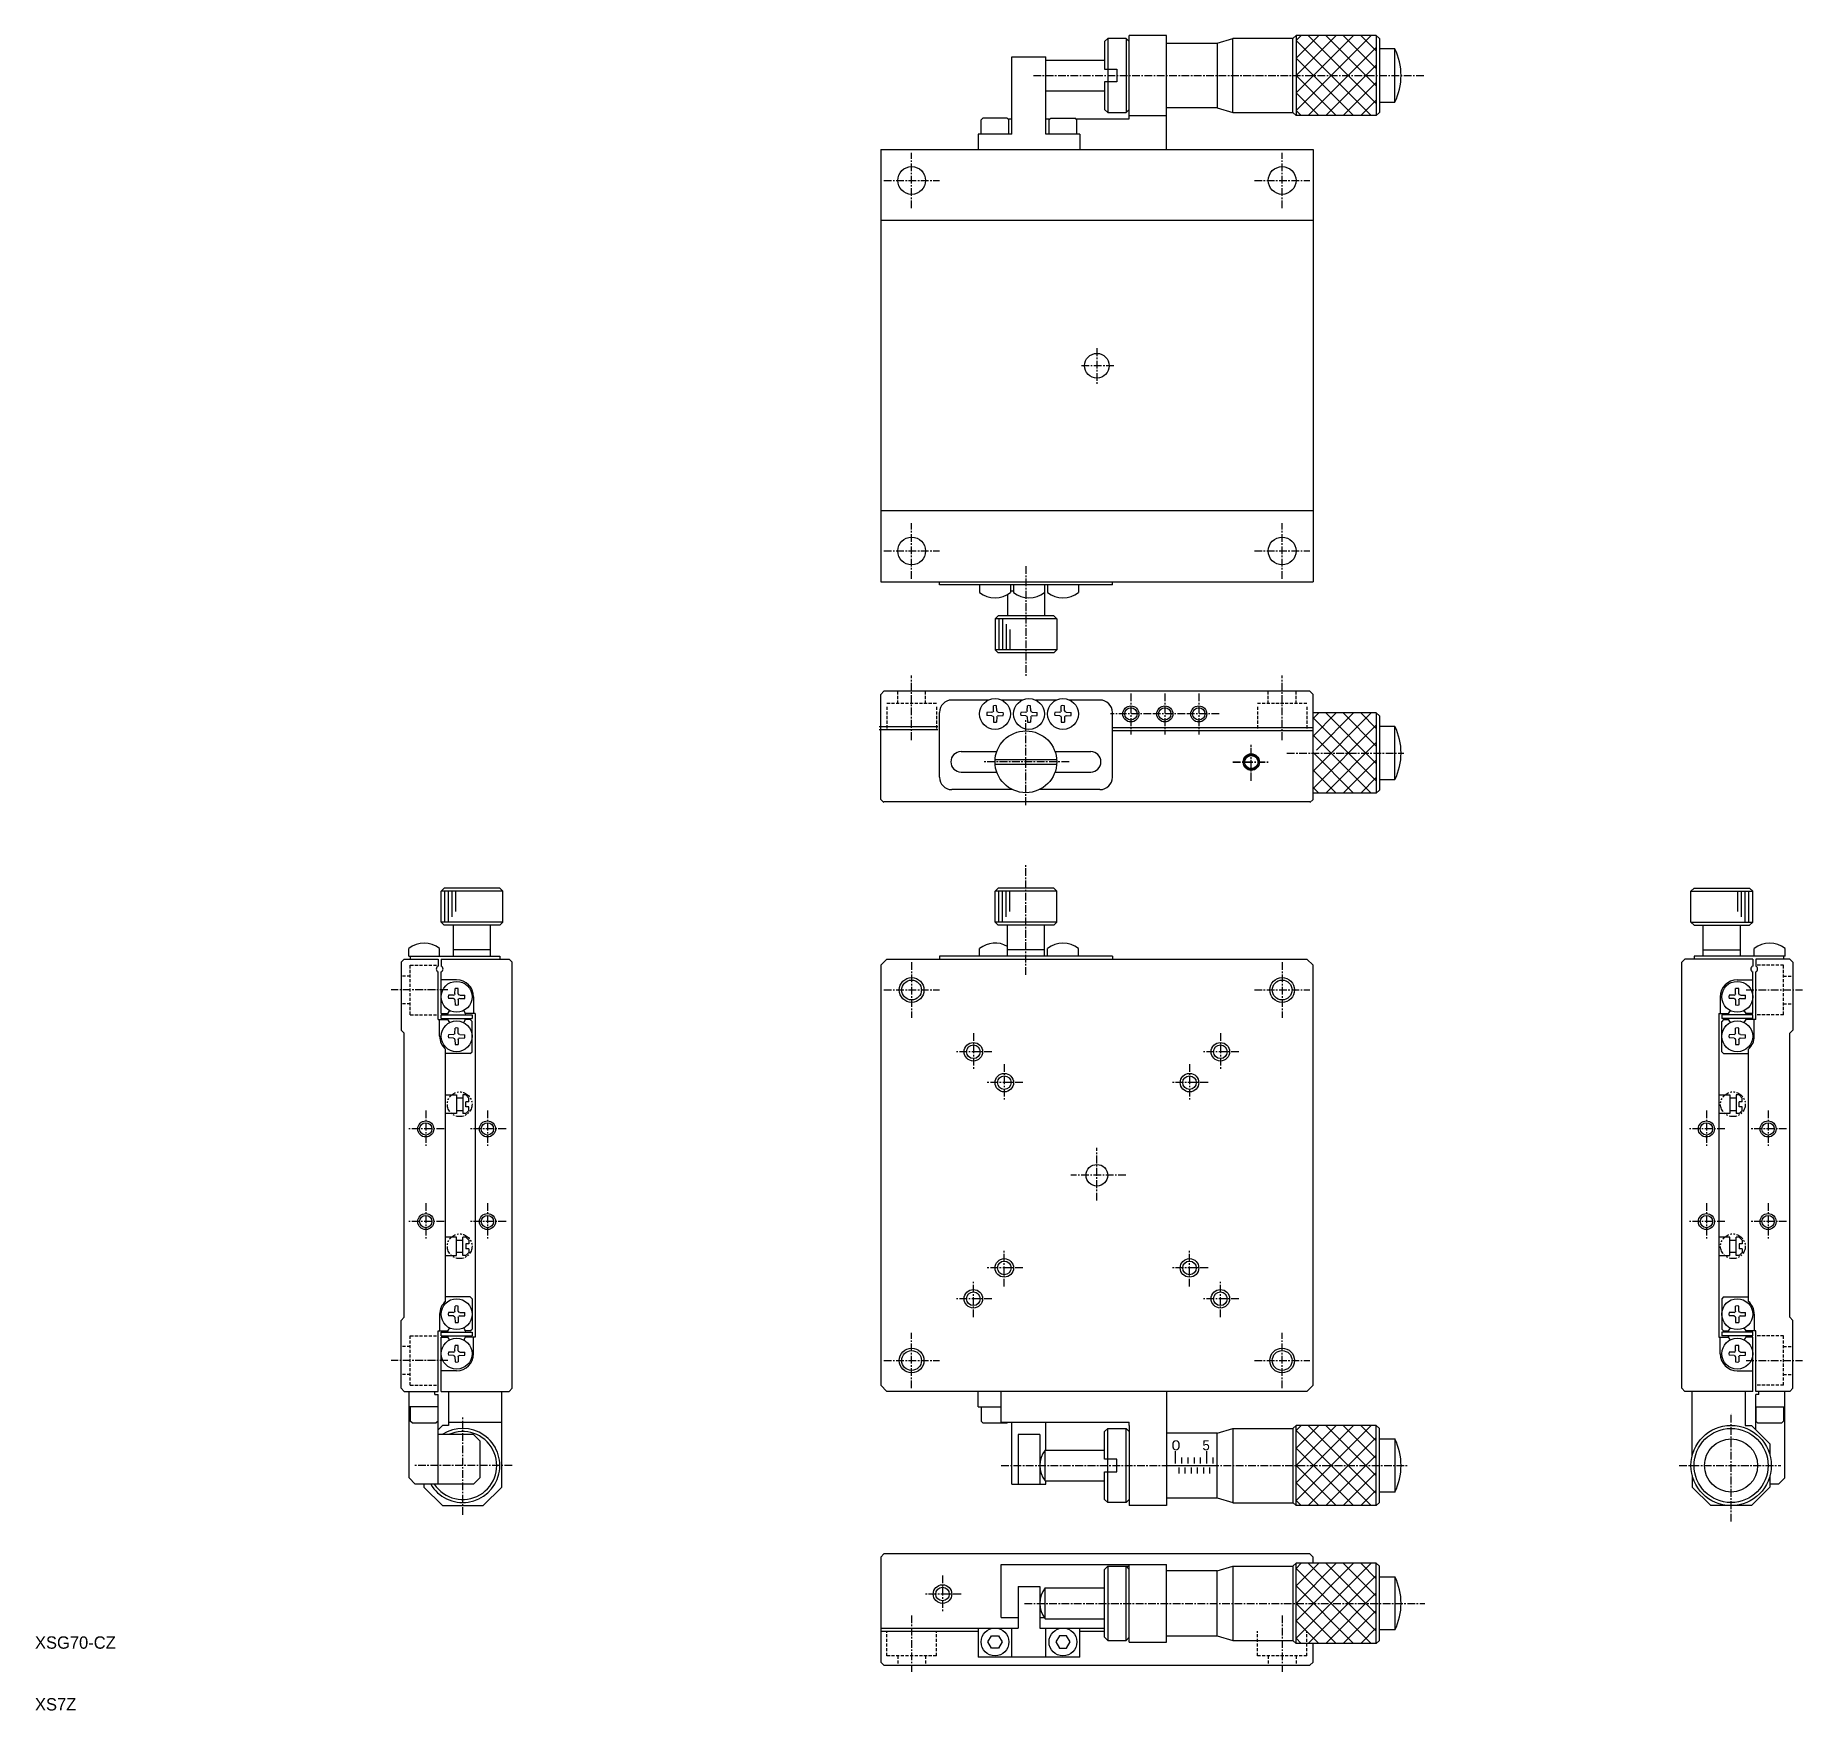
# Model space of a CAD drawing. Extents: x 5 to 291, y 5 to 276.
import ezdxf

# ---------------------------------------------------------------- set-up
doc = ezdxf.new("R2010")
doc.units = 0
for name, pattern in [('CENTER', [2, 1.25, -0.25, 0.25, -0.25]), ('DASHED', [0.75, 0.5, -0.25]), ('PHANTOM', [2.5, 1.25, -0.25, 0.25, -0.25, 0.25, -0.25])]:
    doc.linetypes.add(name, pattern=pattern)
doc.layers.get('0').update_dxf_attribs({"linetype": 'CONTINUOUS'})
doc.layers.add('CENTER', color=1, linetype='CENTER')

msp = doc.modelspace()

# ---------------------------------------------------------------- linework, layer by layer
at = {"color": 7, "linetype": 'CONTINUOUS'}
for p, q in [((178.22, 275.26), (178.72, 275.76)), ((178.22, 275.26), (178.22, 270.76)), ((181.72, 275.76), (178.72, 275.76)), ((178.72, 275.76), (178.72, 270.76)), ((181.72, 275.76), (182.22, 275.26)), ((181.72, 275.76), (181.72, 263.76)), ((188.22, 276.26), (182.22, 276.26)), ((182.22, 263.26), (182.22, 276.26)), ((188.22, 257.76), (188.22, 276.26)), ((188.22, 275.01), (196.47, 275.01)), ((196.47, 275.01), (198.97, 275.76)), ((196.47, 275.01), (196.47, 264.51)), ((198.97, 275.8), (208.72, 275.8)), ((198.97, 263.76), (198.97, 275.76)), ((208.72, 275.76), (209.22, 276.26)), ((208.72, 263.76), (208.72, 275.76)), ((222.22, 276.26), (209.22, 276.26)), ((209.22, 276.26), (209.22, 263.26)), ((222.22, 276.26), (222.72, 275.76)), ((222.22, 276.26), (222.22, 263.26)), ((222.72, 275.76), (222.72, 263.76)), ((163.22, 272.76), (168.72, 272.76)), ((163.22, 260.26), (163.22, 272.76)), ((168.72, 260.26), (168.72, 272.76)), ((168.72, 272.26), (178.22, 272.26)), ((225.22, 274.06), (222.72, 274.06)), ((225.22, 265.46), (225.22, 274.06)), ((178.22, 270.76), (180.22, 270.76)), ((178.72, 270.76), (178.72, 268.76)), ((180.22, 270.76), (180.22, 268.76)), ((168.72, 267.26), (178.22, 267.26)), ((180.22, 268.76), (178.22, 268.76)), ((178.22, 268.76), (178.22, 264.26)), ((178.72, 268.76), (178.72, 263.76)), ((178.22, 264.26), (178.72, 263.76)), ((178.72, 263.76), (181.72, 263.76)), ((182.22, 264.26), (181.72, 263.76)), ((196.47, 264.51), (188.22, 264.51)), ((196.47, 264.51), (198.97, 263.76)), ((198.97, 263.76), (208.72, 263.76)), ((209.22, 263.26), (208.72, 263.76)), ((222.72, 263.76), (222.22, 263.26)), ((222.72, 265.46), (225.22, 265.46)), ((158.22, 262.56), (158.52, 262.86)), ((158.22, 260.26), (158.22, 262.56)), ((162.42, 262.86), (158.52, 262.86)), ((162.42, 262.86), (162.72, 262.56)), ((162.52, 262.76), (163.22, 262.76)), ((162.72, 260.26), (162.72, 262.56)), ((168.72, 262.76), (169.42, 262.76)), ((169.52, 262.86), (169.22, 262.56)), ((169.22, 260.26), (169.22, 262.56)), ((169.52, 262.86), (173.42, 262.86)), ((173.72, 262.56), (173.42, 262.86)), ((173.52, 262.76), (182.18, 262.76)), ((173.72, 260.26), (173.72, 262.56)), ((182.22, 263.26), (188.22, 263.26)), ((222.22, 263.26), (209.22, 263.26)), ((141.97, 257.76), (141.97, 187.76)), ((141.97, 257.76), (211.97, 257.76)), ((157.72, 260.26), (157.72, 257.76)), ((163.22, 260.26), (157.72, 260.26)), ((174.22, 260.26), (168.72, 260.26)), ((174.22, 260.26), (174.22, 257.76)), ((211.97, 257.76), (211.97, 187.76)), ((211.97, 246.26), (141.97, 246.26)), ((211.97, 199.26), (141.97, 199.26)), ((141.97, 187.76), (211.97, 187.76)), ((151.47, 187.26), (151.47, 187.76)), ((179.47, 187.26), (151.47, 187.26)), ((157.97, 187.26), (157.97, 186.04)), ((162.97, 187.26), (162.97, 186.04)), ((163.47, 186.26), (162.97, 186.26)), ((163.47, 187.26), (163.47, 186.04)), ((168.47, 187.26), (168.47, 186.04)), ((168.47, 186.04), (168.47, 182.26)), ((168.97, 187.26), (168.97, 186.04)), ((173.97, 187.26), (173.97, 186.04)), ((179.47, 187.26), (179.47, 187.76)), ((162.47, 185.7), (162.47, 182.26)), ((160.97, 182.26), (160.47, 181.76)), ((160.47, 181.76), (160.47, 176.76)), ((170.47, 181.76), (160.47, 181.76)), ((169.97, 182.26), (160.97, 182.26)), ((170.47, 181.76), (169.97, 182.26)), ((170.47, 181.76), (170.47, 176.76)), ((160.47, 176.76), (160.97, 176.26)), ((170.47, 176.76), (160.47, 176.76)), ((169.97, 176.26), (160.97, 176.26)), ((169.97, 176.26), (170.47, 176.76)), ((142.47, 170.04), (141.97, 169.54)), ((141.97, 152.54), (141.97, 169.54)), ((142.47, 170.12), (211.47, 170.12)), ((211.47, 170.04), (211.97, 169.54)), ((211.97, 152.54), (211.97, 169.54)), ((151.47, 156.12), (151.47, 166.62)), ((159.38, 168.62), (153.47, 168.62)), ((159.97, 166.64), (159.15, 166.63)), ((159.97, 166.09), (159.15, 166.11)), ((159.97, 166.64), (160.14, 166.72)), ((159.97, 166.09), (160.14, 166.02)), ((160.2, 166.85), (160.14, 166.72)), ((160.2, 165.89), (160.14, 166.02)), ((160.2, 166.85), (160.21, 167.69)), ((160.75, 166.85), (160.73, 167.69)), ((160.75, 166.85), (160.81, 166.72)), ((160.75, 165.89), (160.81, 166.02)), ((160.97, 166.64), (160.81, 166.72)), ((160.97, 166.09), (160.81, 166.02)), ((160.97, 166.64), (161.8, 166.63)), ((160.97, 166.09), (161.8, 166.11)), ((164.88, 168.62), (161.56, 168.62)), ((165.47, 166.64), (164.65, 166.63)), ((165.47, 166.09), (164.65, 166.11)), ((165.47, 166.64), (165.64, 166.72)), ((165.47, 166.09), (165.64, 166.02)), ((165.7, 166.85), (165.64, 166.72)), ((165.7, 165.89), (165.64, 166.02)), ((165.7, 166.85), (165.71, 167.69)), ((166.25, 166.85), (166.23, 167.69)), ((166.25, 166.85), (166.31, 166.72)), ((166.25, 165.89), (166.31, 166.02)), ((166.47, 166.64), (166.31, 166.72)), ((166.47, 166.09), (166.31, 166.02)), ((166.47, 166.64), (167.3, 166.63)), ((166.47, 166.09), (167.3, 166.11)), ((170.38, 168.62), (167.06, 168.62)), ((170.97, 166.64), (170.15, 166.63)), ((170.97, 166.09), (170.15, 166.11)), ((170.97, 166.64), (171.14, 166.72)), ((170.97, 166.09), (171.14, 166.02)), ((171.2, 166.85), (171.14, 166.72)), ((171.2, 165.89), (171.14, 166.02)), ((171.2, 166.85), (171.21, 167.69)), ((171.75, 166.85), (171.73, 167.69)), ((171.75, 166.85), (171.81, 166.72)), ((171.75, 165.89), (171.81, 166.02)), ((171.97, 166.64), (171.81, 166.72)), ((171.97, 166.09), (171.81, 166.02)), ((171.97, 166.64), (172.8, 166.63)), ((171.97, 166.09), (172.8, 166.11)), ((177.47, 168.62), (172.56, 168.62)), ((179.47, 156.12), (179.47, 166.62)), ((222.22, 166.54), (211.97, 166.54)), ((222.22, 166.54), (222.72, 166.04)), ((222.22, 166.54), (222.22, 153.54)), ((222.72, 166.04), (222.72, 154.04)), ((151.22, 164.29), (141.72, 164.29)), ((151.22, 163.79), (141.72, 163.79)), ((160.2, 165.89), (160.21, 165.04)), ((160.75, 165.89), (160.73, 165.04)), ((165.7, 165.89), (165.71, 165.04)), ((166.25, 165.89), (166.23, 165.04)), ((171.2, 165.89), (171.21, 165.04)), ((171.75, 165.89), (171.73, 165.04)), ((211.97, 164.12), (179.47, 164.12)), ((211.97, 163.62), (179.47, 163.62)), ((225.22, 164.34), (222.72, 164.34)), ((225.22, 155.74), (225.22, 164.34)), ((154.97, 160.27), (160.83, 160.27)), ((160.49, 159.02), (170.46, 159.02)), ((160.49, 158.22), (170.46, 158.22)), ((170.12, 160.27), (175.97, 160.27)), ((154.97, 156.97), (160.69, 156.97)), ((170.26, 156.97), (175.97, 156.97)), ((222.72, 155.74), (225.22, 155.74)), ((142.47, 152.04), (141.97, 152.54)), ((211.47, 152.12), (142.47, 152.12)), ((163.29, 154.12), (153.47, 154.12)), ((177.47, 154.12), (167.65, 154.12)), ((211.97, 152.54), (211.47, 152.04)), ((222.22, 153.54), (211.97, 153.54)), ((222.72, 154.04), (222.22, 153.54)), ((70.78, 137.67), (71.28, 138.17)), ((70.78, 132.67), (70.78, 137.67)), ((80.78, 137.67), (70.78, 137.67)), ((80.28, 138.17), (71.28, 138.17)), ((80.28, 138.17), (80.78, 137.67)), ((80.78, 132.67), (80.78, 137.67)), ((160.47, 137.67), (160.97, 138.17)), ((160.47, 132.67), (160.47, 137.67)), ((170.47, 137.67), (160.47, 137.67)), ((169.97, 138.17), (160.97, 138.17)), ((169.97, 138.17), (170.47, 137.67)), ((170.47, 132.67), (170.47, 137.67)), ((273.67, 138.17), (273.17, 137.67)), ((273.17, 132.67), (273.17, 137.67)), ((273.17, 137.67), (283.17, 137.67)), ((273.67, 138.17), (282.67, 138.17)), ((283.17, 137.67), (282.67, 138.17)), ((283.17, 132.67), (283.17, 137.67)), ((71.28, 132.17), (70.78, 132.67)), ((80.78, 132.67), (70.78, 132.67)), ((80.28, 132.17), (71.28, 132.17)), ((72.78, 127.17), (72.78, 132.17)), ((78.78, 127.17), (78.78, 132.17)), ((80.78, 132.67), (80.28, 132.17)), ((160.97, 132.17), (160.47, 132.67)), ((170.47, 132.67), (160.47, 132.67)), ((169.97, 132.17), (160.97, 132.17)), ((162.47, 127.17), (162.47, 132.17)), ((168.47, 127.17), (168.47, 132.17)), ((170.47, 132.67), (169.97, 132.17)), ((273.17, 132.67), (273.67, 132.17)), ((273.17, 132.67), (283.17, 132.67)), ((273.67, 132.17), (282.67, 132.17)), ((275.17, 127.17), (275.17, 132.17)), ((281.17, 127.17), (281.17, 132.17)), ((282.67, 132.17), (283.17, 132.67)), ((64.78, 126.67), (64.28, 126.17)), ((64.28, 126.17), (64.28, 115.17)), ((64.78, 126.67), (70.28, 126.67)), ((65.53, 127.17), (65.53, 128.39)), ((65.53, 127.17), (80.28, 127.17)), ((65.78, 127.17), (65.78, 126.67)), ((70.28, 126.67), (70.28, 125.52)), ((70.53, 127.17), (70.53, 128.39)), ((70.78, 126.67), (70.78, 125.52)), ((70.78, 126.67), (81.78, 126.67)), ((78.78, 128.17), (72.78, 128.17)), ((80.28, 127.17), (80.28, 126.67)), ((81.78, 126.67), (82.28, 126.17)), ((82.28, 57.17), (82.28, 126.17)), ((141.97, 125.67), (142.97, 126.67)), ((142.97, 126.67), (210.97, 126.67)), ((151.47, 127.17), (151.47, 126.67)), ((179.47, 127.17), (151.47, 127.17)), ((157.97, 127.17), (157.97, 128.39)), ((168.47, 128.17), (162.47, 128.17)), ((168.97, 127.17), (168.97, 128.39)), ((173.97, 127.17), (173.97, 128.39)), ((179.47, 127.17), (179.47, 126.67)), ((211.97, 125.67), (210.97, 126.67)), ((272.17, 126.67), (271.67, 126.17)), ((271.67, 57.17), (271.67, 126.17)), ((283.17, 126.67), (272.17, 126.67)), ((288.42, 127.17), (273.67, 127.17)), ((273.67, 127.17), (273.67, 126.67)), ((275.17, 128.17), (281.17, 128.17)), ((283.17, 126.67), (283.17, 125.52)), ((283.42, 127.17), (283.42, 128.39)), ((289.17, 126.67), (283.67, 126.67)), ((283.67, 126.67), (283.67, 125.52)), ((288.17, 127.17), (288.17, 126.67)), ((288.42, 127.17), (288.42, 128.39)), ((289.17, 126.67), (289.67, 126.17)), ((289.67, 126.17), (289.67, 115.17)), ((70.28, 116.87), (70.28, 124.61)), ((70.78, 117.87), (70.78, 124.61)), ((73.28, 123.32), (70.78, 123.32)), ((141.97, 125.67), (141.97, 57.67)), ((211.97, 57.67), (211.97, 125.67)), ((280.67, 123.32), (283.17, 123.32)), ((283.17, 117.87), (283.17, 124.61)), ((283.67, 116.87), (283.67, 124.61)), ((72.78, 120.84), (71.95, 120.83)), ((72.78, 120.29), (71.95, 120.31)), ((72.78, 120.84), (72.95, 120.91)), ((72.78, 120.29), (72.95, 120.22)), ((73, 121.05), (72.95, 120.91)), ((73, 120.08), (72.95, 120.22)), ((73, 121.05), (73.02, 121.89)), ((73.55, 121.05), (73.54, 121.89)), ((73.55, 121.05), (73.61, 120.91)), ((73.55, 120.08), (73.61, 120.22)), ((73.78, 120.84), (73.61, 120.91)), ((73.78, 120.29), (73.61, 120.22)), ((73.78, 120.84), (74.6, 120.83)), ((73.78, 120.29), (74.6, 120.31)), ((76.03, 120.57), (76.03, 117.87)), ((277.92, 120.57), (277.92, 117.87)), ((280.17, 120.84), (279.34, 120.83)), ((280.17, 120.29), (279.34, 120.31)), ((280.17, 120.84), (280.33, 120.91)), ((280.17, 120.29), (280.33, 120.22)), ((280.39, 121.05), (280.33, 120.91)), ((280.39, 120.08), (280.33, 120.22)), ((280.39, 121.05), (280.41, 121.89)), ((280.94, 121.05), (280.93, 121.89)), ((280.94, 121.05), (281, 120.91)), ((280.94, 120.08), (281, 120.22)), ((281.17, 120.84), (281, 120.91)), ((281.17, 120.29), (281, 120.22)), ((281.17, 120.84), (281.99, 120.83)), ((281.17, 120.29), (281.99, 120.31)), ((70.78, 117.87), (71.87, 117.87)), ((70.78, 117.67), (75.78, 117.67)), ((70.78, 117.07), (70.78, 117.67)), ((73, 120.08), (73.02, 119.24)), ((73.55, 120.08), (73.54, 119.24)), ((76.28, 117.87), (74.69, 117.87)), ((75.78, 117.67), (75.78, 117.07)), ((76.28, 117.87), (76.28, 65.47)), ((277.67, 117.87), (279.25, 117.87)), ((277.67, 117.87), (277.67, 65.47)), ((283.17, 117.67), (278.17, 117.67)), ((278.17, 117.67), (278.17, 117.07)), ((280.39, 120.08), (280.41, 119.24)), ((280.94, 120.08), (280.93, 119.24)), ((283.17, 117.87), (282.08, 117.87)), ((283.17, 117.07), (283.17, 117.67)), ((64.28, 115.17), (64.78, 114.67)), ((64.78, 68.67), (64.78, 114.67)), ((70.28, 116.87), (71.87, 116.87)), ((70.53, 114.17), (70.53, 116.87)), ((70.78, 117.07), (75.78, 117.07)), ((72.78, 114.44), (72.95, 114.51)), ((73, 114.65), (72.95, 114.51)), ((73, 114.65), (73.02, 115.49)), ((73.55, 114.65), (73.54, 115.49)), ((73.55, 114.65), (73.61, 114.51)), ((73.78, 114.44), (73.61, 114.51)), ((75.48, 116.87), (74.69, 116.87)), ((75.48, 116.87), (75.78, 116.57)), ((75.78, 111.67), (75.78, 116.57)), ((283.17, 117.07), (278.17, 117.07)), ((278.47, 116.87), (278.17, 116.57)), ((278.17, 111.67), (278.17, 116.57)), ((278.47, 116.87), (279.25, 116.87)), ((280.17, 114.44), (280.33, 114.51)), ((280.39, 114.65), (280.33, 114.51)), ((280.39, 114.65), (280.41, 115.49)), ((280.94, 114.65), (280.93, 115.49)), ((280.94, 114.65), (281, 114.51)), ((281.17, 114.44), (281, 114.51)), ((283.67, 116.87), (282.08, 116.87)), ((283.42, 114.17), (283.42, 116.87)), ((289.67, 115.17), (289.17, 114.67)), ((289.17, 68.67), (289.17, 114.67)), ((71.48, 71.25), (71.48, 112.09)), ((72.78, 114.44), (71.95, 114.43)), ((72.78, 113.89), (71.95, 113.91)), ((72.78, 113.89), (72.95, 113.82)), ((73, 113.68), (72.95, 113.82)), ((73, 113.68), (73.02, 112.84)), ((73.55, 113.68), (73.54, 112.84)), ((73.55, 113.68), (73.61, 113.82)), ((73.78, 113.89), (73.61, 113.82)), ((73.78, 114.44), (74.6, 114.43)), ((73.78, 113.89), (74.6, 113.91)), ((75.48, 111.37), (75.78, 111.67)), ((278.47, 111.37), (278.17, 111.67)), ((280.17, 114.44), (279.34, 114.43)), ((280.17, 113.89), (279.34, 113.91)), ((280.17, 113.89), (280.33, 113.82)), ((280.39, 113.68), (280.33, 113.82)), ((280.39, 113.68), (280.41, 112.84)), ((280.94, 113.68), (280.93, 112.84)), ((280.94, 113.68), (281, 113.82)), ((281.17, 113.89), (281, 113.82)), ((281.17, 114.44), (281.99, 114.43)), ((281.17, 113.89), (281.99, 113.91)), ((282.47, 71.25), (282.47, 112.09)), ((75.48, 111.37), (71.48, 111.37)), ((278.47, 111.37), (282.47, 111.37)), ((71.48, 104.67), (73.28, 104.67)), ((73.28, 104.67), (73.28, 101.67)), ((74.28, 104.17), (73.28, 104.17)), ((74.28, 104.67), (74.28, 101.67)), ((74.78, 104.67), (74.28, 104.67)), ((74.78, 104.67), (75.28, 104.17)), ((75.28, 103.57), (74.78, 103.57)), ((74.78, 102.77), (74.78, 103.57)), ((75.28, 103.57), (75.28, 104.17)), ((277.67, 104.67), (279.47, 104.67)), ((279.47, 104.67), (279.47, 101.67)), ((280.47, 104.17), (279.47, 104.17)), ((280.47, 104.67), (280.47, 101.67)), ((280.97, 104.67), (280.47, 104.67)), ((280.97, 104.67), (281.47, 104.17)), ((281.47, 103.57), (280.97, 103.57)), ((280.97, 102.77), (280.97, 103.57)), ((281.47, 103.57), (281.47, 104.17)), ((73.28, 101.67), (71.48, 101.67)), ((73.28, 102.17), (74.28, 102.17)), ((74.78, 101.67), (74.28, 101.67)), ((75.28, 102.77), (74.78, 102.77)), ((74.78, 101.67), (75.28, 102.17)), ((75.28, 102.17), (75.28, 102.77)), ((279.47, 101.67), (277.67, 101.67)), ((279.47, 102.17), (280.47, 102.17)), ((280.97, 101.67), (280.47, 101.67)), ((281.47, 102.77), (280.97, 102.77)), ((280.97, 101.67), (281.47, 102.17)), ((281.47, 102.17), (281.47, 102.77)), ((73.28, 81.67), (71.48, 81.67)), ((73.28, 78.67), (73.28, 81.67)), ((73.28, 81.17), (74.28, 81.17)), ((74.28, 78.67), (74.28, 81.67)), ((74.78, 81.67), (74.28, 81.67)), ((74.78, 81.67), (75.28, 81.17)), ((74.78, 80.57), (74.78, 79.77)), ((75.28, 80.57), (74.78, 80.57)), ((75.28, 81.17), (75.28, 80.57)), ((279.47, 81.67), (277.67, 81.67)), ((279.47, 78.67), (279.47, 81.67)), ((279.47, 81.17), (280.47, 81.17)), ((280.47, 78.67), (280.47, 81.67)), ((280.97, 81.67), (280.47, 81.67)), ((280.97, 81.67), (281.47, 81.17)), ((280.97, 80.57), (280.97, 79.77)), ((281.47, 80.57), (280.97, 80.57)), ((281.47, 81.17), (281.47, 80.57)), ((71.48, 78.67), (73.28, 78.67)), ((74.28, 79.17), (73.28, 79.17)), ((74.78, 78.67), (74.28, 78.67)), ((75.28, 79.77), (74.78, 79.77)), ((74.78, 78.67), (75.28, 79.17)), ((75.28, 79.77), (75.28, 79.17)), ((277.67, 78.67), (279.47, 78.67)), ((280.47, 79.17), (279.47, 79.17)), ((280.97, 78.67), (280.47, 78.67)), ((281.47, 79.77), (280.97, 79.77)), ((280.97, 78.67), (281.47, 79.17)), ((281.47, 79.77), (281.47, 79.17)), ((75.48, 71.97), (71.48, 71.97)), ((75.48, 71.97), (75.78, 71.67)), ((75.78, 71.67), (75.78, 66.77)), ((278.47, 71.97), (278.17, 71.67)), ((278.17, 71.67), (278.17, 66.77)), ((278.47, 71.97), (282.47, 71.97)), ((70.53, 69.17), (70.53, 66.47)), ((72.78, 69.44), (71.95, 69.43)), ((72.78, 68.89), (71.95, 68.91)), ((72.78, 69.44), (72.95, 69.51)), ((72.78, 68.89), (72.95, 68.82)), ((73, 69.65), (72.95, 69.51)), ((73, 68.68), (72.95, 68.82)), ((73, 69.65), (73.02, 70.49)), ((73.55, 69.65), (73.54, 70.49)), ((73.55, 69.65), (73.61, 69.51)), ((73.55, 68.68), (73.61, 68.82)), ((73.78, 69.44), (73.61, 69.51)), ((73.78, 68.89), (73.61, 68.82)), ((73.78, 69.44), (74.6, 69.43)), ((73.78, 68.89), (74.6, 68.91)), ((280.17, 69.44), (279.34, 69.43)), ((280.17, 68.89), (279.34, 68.91)), ((280.17, 69.44), (280.33, 69.51)), ((280.17, 68.89), (280.33, 68.82)), ((280.39, 69.65), (280.33, 69.51)), ((280.39, 68.68), (280.33, 68.82)), ((280.39, 69.65), (280.41, 70.49)), ((280.94, 69.65), (280.93, 70.49)), ((280.94, 69.65), (281, 69.51)), ((280.94, 68.68), (281, 68.82)), ((281.17, 69.44), (281, 69.51)), ((281.17, 68.89), (281, 68.82)), ((281.17, 69.44), (281.99, 69.43)), ((281.17, 68.89), (281.99, 68.91)), ((283.42, 69.17), (283.42, 66.47)), ((64.78, 68.67), (64.28, 68.17)), ((64.28, 57.17), (64.28, 68.17)), ((70.28, 56.67), (70.28, 66.47)), ((70.28, 66.47), (71.87, 66.47)), ((70.78, 66.27), (75.78, 66.27)), ((70.78, 65.67), (70.78, 66.27)), ((73, 68.68), (73.02, 67.84)), ((73.55, 68.68), (73.54, 67.84)), ((75.48, 66.47), (74.69, 66.47)), ((75.48, 66.47), (75.78, 66.77)), ((75.78, 66.27), (75.78, 65.67)), ((278.47, 66.47), (278.17, 66.77)), ((283.17, 66.27), (278.17, 66.27)), ((278.17, 66.27), (278.17, 65.67)), ((278.47, 66.47), (279.25, 66.47)), ((280.39, 68.68), (280.41, 67.84)), ((280.94, 68.68), (280.93, 67.84)), ((283.67, 66.47), (282.08, 66.47)), ((283.17, 65.67), (283.17, 66.27)), ((283.67, 56.67), (283.67, 66.47)), ((289.17, 68.67), (289.67, 68.17)), ((289.67, 57.17), (289.67, 68.17)), ((70.78, 65.67), (75.78, 65.67)), ((70.78, 56.67), (70.78, 65.47)), ((70.78, 65.47), (71.87, 65.47)), ((72.78, 63.04), (71.95, 63.03)), ((72.78, 63.04), (72.95, 63.11)), ((73, 63.25), (72.95, 63.11)), ((73, 63.25), (73.02, 64.09)), ((73.55, 63.25), (73.54, 64.09)), ((73.55, 63.25), (73.61, 63.11)), ((73.78, 63.04), (73.61, 63.11)), ((73.78, 63.04), (74.6, 63.03)), ((76.28, 65.47), (74.69, 65.47)), ((76.03, 62.77), (76.03, 65.47)), ((277.67, 65.47), (279.25, 65.47)), ((277.92, 62.77), (277.92, 65.47)), ((283.17, 65.67), (278.17, 65.67)), ((280.17, 63.04), (279.34, 63.03)), ((280.17, 63.04), (280.33, 63.11)), ((280.39, 63.25), (280.33, 63.11)), ((280.39, 63.25), (280.41, 64.09)), ((280.94, 63.25), (280.93, 64.09)), ((280.94, 63.25), (281, 63.11)), ((281.17, 63.04), (281, 63.11)), ((281.17, 63.04), (281.99, 63.03)), ((283.17, 65.47), (282.08, 65.47)), ((283.17, 56.67), (283.17, 65.47)), ((72.78, 62.49), (71.95, 62.51)), ((72.78, 62.49), (72.95, 62.42)), ((73, 62.28), (72.95, 62.42)), ((73, 62.28), (73.02, 61.44)), ((73.55, 62.28), (73.54, 61.44)), ((73.55, 62.28), (73.61, 62.42)), ((73.78, 62.49), (73.61, 62.42)), ((73.78, 62.49), (74.6, 62.51)), ((280.17, 62.49), (279.34, 62.51)), ((280.17, 62.49), (280.33, 62.42)), ((280.39, 62.28), (280.33, 62.42)), ((280.39, 62.28), (280.41, 61.44)), ((280.94, 62.28), (280.93, 61.44)), ((280.94, 62.28), (281, 62.42)), ((281.17, 62.49), (281, 62.42)), ((281.17, 62.49), (281.99, 62.51)), ((73.28, 60.02), (70.78, 60.02)), ((142.97, 56.67), (141.97, 57.67)), ((211.97, 57.67), (210.97, 56.67)), ((280.67, 60.02), (283.17, 60.02)), ((64.78, 56.67), (64.28, 57.17)), ((64.78, 56.67), (70.28, 56.67)), ((65.58, 42.67), (65.58, 56.67)), ((69.78, 56.17), (69.78, 56.67)), ((69.78, 56.17), (70.28, 56.17)), ((70.28, 41.67), (70.28, 56.17)), ((70.78, 56.67), (81.78, 56.67)), ((71.98, 56.67), (71.98, 51.17)), ((80.58, 41.17), (80.58, 56.67)), ((81.78, 56.67), (82.28, 57.17)), ((210.97, 56.67), (142.97, 56.67)), ((157.72, 54.17), (157.72, 56.67)), ((161.47, 51.67), (161.47, 56.67)), ((188.22, 56.67), (188.22, 38.17)), ((272.17, 56.67), (271.67, 57.17)), ((283.17, 56.67), (272.17, 56.67)), ((273.37, 46.27), (273.37, 56.67)), ((281.97, 56.67), (281.97, 51.17)), ((289.17, 56.67), (283.67, 56.67)), ((283.67, 50.47), (283.67, 56.17)), ((284.17, 56.17), (283.67, 56.17)), ((284.17, 56.17), (284.17, 56.67)), ((288.37, 42.67), (288.37, 56.67)), ((289.17, 56.67), (289.67, 57.17)), ((70.28, 54.17), (65.58, 54.17)), ((65.78, 54.17), (65.78, 51.87)), ((66.08, 51.57), (65.78, 51.87)), ((66.08, 51.57), (69.98, 51.57)), ((70.28, 51.87), (69.98, 51.57)), ((71.98, 51.67), (80.58, 51.67)), ((157.72, 54.17), (161.47, 54.17)), ((158.22, 54.17), (158.22, 51.87)), ((158.52, 51.57), (158.22, 51.87)), ((158.52, 51.57), (162.42, 51.57)), ((161.47, 51.67), (182.18, 51.67)), ((162.52, 51.67), (162.42, 51.57)), ((163.22, 41.67), (163.22, 51.67)), ((168.72, 47.17), (168.72, 51.67)), ((283.67, 54.17), (283.67, 51.87)), ((283.67, 54.17), (288.37, 54.17)), ((283.97, 51.57), (283.67, 51.87)), ((283.97, 51.57), (287.87, 51.57)), ((287.87, 51.57), (288.17, 51.87)), ((288.17, 54.17), (288.17, 51.87)), ((70.98, 51.17), (70.28, 50.47)), ((76.03, 49.67), (70.28, 49.67)), ((71.98, 51.17), (70.98, 51.17)), ((77.03, 48.67), (76.03, 49.67)), ((77.03, 48.67), (77.03, 42.67)), ((167.72, 49.67), (164.22, 49.67)), ((164.22, 49.67), (164.22, 41.67)), ((167.72, 49.67), (167.72, 41.67)), ((178.22, 50.17), (178.72, 50.67)), ((178.22, 45.67), (178.22, 50.17)), ((178.72, 50.67), (181.72, 50.67)), ((178.72, 45.67), (178.72, 50.67)), ((182.22, 50.17), (181.72, 50.67)), ((181.72, 38.67), (181.72, 50.67)), ((182.22, 51.17), (182.22, 38.17)), ((196.47, 49.92), (188.22, 49.92)), ((196.47, 49.92), (198.97, 50.67)), ((196.47, 39.42), (196.47, 49.92)), ((198.97, 50.67), (198.97, 38.67)), ((198.97, 50.67), (208.72, 50.67)), ((209.22, 51.17), (208.72, 50.67)), ((208.72, 50.67), (208.72, 38.67)), ((222.22, 51.17), (209.22, 51.17)), ((209.22, 38.17), (209.22, 51.17)), ((222.72, 50.67), (222.22, 51.17)), ((222.22, 38.17), (222.22, 51.17)), ((222.72, 38.67), (222.72, 50.67)), ((222.72, 48.97), (225.22, 48.97)), ((225.22, 48.97), (225.22, 40.37)), ((281.97, 51.17), (282.97, 51.17)), ((282.97, 51.17), (285.97, 48.17)), ((168.6, 47.17), (178.22, 47.17)), ((168.6, 42.17), (168.6, 47.17)), ((285.97, 48.17), (285.97, 46.27)), ((180.22, 45.67), (178.22, 45.67)), ((178.22, 43.67), (180.22, 43.67)), ((178.22, 39.17), (178.22, 43.67)), ((178.72, 43.67), (178.72, 45.67)), ((178.72, 38.67), (178.72, 43.67)), ((180.22, 43.67), (180.22, 45.67)), ((273.37, 43.07), (273.37, 41.17)), ((285.97, 43.07), (285.97, 41.17)), ((66.58, 41.67), (65.58, 42.67)), ((76.03, 41.67), (66.58, 41.67)), ((67.98, 41.67), (67.98, 41.17)), ((70.98, 38.17), (67.98, 41.17)), ((76.03, 41.67), (77.03, 42.67)), ((77.58, 38.17), (80.58, 41.17)), ((163.22, 41.67), (168.72, 41.67)), ((168.6, 42.17), (178.22, 42.17)), ((168.72, 41.67), (168.72, 42.17)), ((225.22, 40.37), (222.72, 40.37)), ((276.37, 38.17), (273.37, 41.17)), ((282.97, 38.17), (285.97, 41.17)), ((287.37, 41.67), (285.97, 41.67)), ((287.37, 41.67), (288.37, 42.67)), ((70.98, 38.17), (77.58, 38.17)), ((178.22, 39.17), (178.72, 38.67)), ((181.72, 38.67), (178.72, 38.67)), ((181.72, 38.67), (182.22, 39.17)), ((188.22, 38.17), (182.22, 38.17)), ((188.22, 39.42), (196.47, 39.42)), ((196.47, 39.42), (198.97, 38.67)), ((198.97, 38.63), (208.72, 38.63)), ((208.72, 38.67), (209.22, 38.17)), ((222.22, 38.17), (209.22, 38.17)), ((222.22, 38.17), (222.72, 38.67)), ((282.97, 38.17), (276.37, 38.17)), ((141.97, 29.85), (142.47, 30.35)), ((141.97, 29.85), (141.97, 12.85)), ((211.47, 30.35), (142.47, 30.35)), ((161.47, 28.65), (188.22, 28.65)), ((161.47, 20.05), (161.47, 28.65)), ((182.22, 16.05), (182.22, 28.65)), ((188.22, 16.05), (188.22, 28.65)), ((209.22, 28.85), (208.72, 28.35)), ((222.22, 28.85), (209.22, 28.85)), ((209.22, 15.85), (209.22, 28.85)), ((211.47, 30.35), (211.97, 29.85)), ((211.97, 28.85), (211.97, 29.85)), ((222.72, 28.35), (222.22, 28.85)), ((222.22, 15.85), (222.22, 28.85)), ((178.22, 27.85), (178.72, 28.35)), ((178.22, 27.85), (178.72, 28.35)), ((178.22, 16.85), (178.22, 27.85)), ((178.72, 28.35), (182.22, 28.35)), ((178.72, 28.35), (181.72, 28.35)), ((178.72, 28.35), (178.72, 16.35)), ((182.22, 27.85), (181.72, 28.35)), ((181.72, 16.35), (181.72, 28.35)), ((196.47, 27.6), (188.22, 27.6)), ((196.47, 27.6), (198.97, 28.35)), ((196.47, 17.1), (196.47, 27.6)), ((198.97, 28.35), (198.97, 16.35)), ((198.97, 28.35), (208.72, 28.35)), ((208.72, 28.35), (208.72, 16.35)), ((222.72, 16.35), (222.72, 28.35)), ((222.72, 26.65), (225.22, 26.65)), ((225.22, 26.65), (225.22, 18.05)), ((164.22, 25.1), (167.72, 25.1)), ((164.22, 25.1), (164.22, 18.35)), ((167.72, 25.1), (167.72, 18.35)), ((168.6, 24.85), (178.22, 24.85)), ((168.6, 19.85), (168.6, 24.85)), ((161.47, 20.05), (164.22, 20.05)), ((167.72, 20.05), (168.45, 20.05)), ((141.97, 18.35), (164.22, 18.35)), ((141.97, 17.85), (157.72, 17.85)), ((157.72, 18.35), (157.72, 13.65)), ((157.72, 18.35), (164.22, 18.35)), ((163.22, 13.65), (163.22, 18.35)), ((167.72, 18.35), (174.22, 18.35)), ((167.72, 18.35), (178.22, 18.35)), ((168.6, 19.85), (178.22, 19.85)), ((168.72, 13.65), (168.72, 18.35)), ((174.22, 13.65), (174.22, 18.35)), ((174.22, 17.85), (178.22, 17.85)), ((225.22, 18.05), (222.72, 18.05)), ((159.32, 16.1), (159.9, 17.1)), ((159.9, 15.1), (159.32, 16.1)), ((159.9, 17.1), (161.05, 17.1)), ((161.05, 15.1), (159.9, 15.1)), ((161.05, 17.1), (161.63, 16.1)), ((161.63, 16.1), (161.05, 15.1)), ((170.9, 17.1), (170.32, 16.1)), ((170.32, 16.1), (170.9, 15.1)), ((172.05, 17.1), (170.9, 17.1)), ((170.9, 15.1), (172.05, 15.1)), ((172.63, 16.1), (172.05, 17.1)), ((172.05, 15.1), (172.63, 16.1)), ((178.72, 16.35), (178.22, 16.85)), ((178.72, 16.35), (181.72, 16.35)), ((182.22, 16.85), (181.72, 16.35)), ((182.22, 16.05), (188.22, 16.05)), ((188.22, 17.1), (196.47, 17.1)), ((196.47, 17.1), (198.97, 16.35)), ((198.97, 16.31), (208.72, 16.31)), ((208.72, 16.35), (209.22, 15.85)), ((222.22, 15.85), (209.22, 15.85)), ((211.97, 12.85), (211.97, 15.85)), ((222.22, 15.85), (222.72, 16.35)), ((142.47, 12.35), (141.97, 12.85)), ((142.47, 12.35), (141.97, 12.85)), ((142.47, 12.35), (211.47, 12.35)), ((174.22, 13.65), (157.72, 13.65)), ((211.97, 12.85), (211.47, 12.35)), ((211.47, 12.35), (211.97, 12.85))]:
    msp.add_line(p, q, dxfattribs=at)
at = {"color": 3, "linetype": 'CONTINUOUS'}
for p, q in [((221.38, 276.26), (209.22, 264.1)), ((218.55, 276.26), (209.22, 266.93)), ((215.72, 276.26), (209.22, 269.76)), ((212.89, 276.26), (209.22, 272.59)), ((210.07, 276.26), (209.22, 275.42)), ((209.22, 275.42), (221.38, 263.26)), ((211.21, 276.26), (222.22, 265.25)), ((214.04, 276.26), (222.22, 268.07)), ((216.86, 276.26), (222.22, 270.9)), ((219.69, 276.26), (222.22, 273.73)), ((209.22, 272.59), (218.55, 263.26)), ((222.22, 274.28), (211.21, 263.26)), ((209.22, 269.76), (215.72, 263.26)), ((222.22, 271.45), (214.04, 263.26)), ((209.22, 266.93), (212.89, 263.26)), ((222.22, 268.62), (216.86, 263.26)), ((209.22, 264.1), (210.07, 263.26)), ((222.22, 265.79), (219.69, 263.26)), ((161.07, 181.76), (161.07, 176.76)), ((161.67, 181.76), (161.67, 176.76)), ((162.27, 180.9), (162.27, 176.76)), ((162.87, 180.03), (162.87, 176.76)), ((212.89, 166.54), (211.97, 165.62)), ((215.72, 166.54), (211.97, 162.79)), ((221.38, 166.54), (211.97, 157.13)), ((218.55, 166.54), (212.51, 160.5)), ((214.04, 166.54), (222.22, 158.35)), ((216.86, 166.54), (222.22, 161.18)), ((219.69, 166.54), (222.22, 164.01)), ((211.97, 165.77), (222.22, 155.52)), ((222.22, 164.55), (211.97, 154.3)), ((211.97, 162.95), (221.38, 153.54)), ((222.22, 161.73), (214.04, 153.54)), ((211.97, 160.12), (218.55, 153.54)), ((222.22, 158.9), (216.86, 153.54)), ((211.97, 157.29), (215.72, 153.54)), ((222.22, 156.07), (219.69, 153.54)), ((211.97, 154.46), (212.89, 153.54)), ((71.38, 132.67), (71.38, 137.67)), ((71.98, 132.67), (71.98, 137.67)), ((72.58, 133.53), (72.58, 137.67)), ((73.18, 134.4), (73.18, 137.67)), ((161.07, 132.67), (161.07, 137.67)), ((161.67, 132.67), (161.67, 137.67)), ((162.27, 133.53), (162.27, 137.67)), ((162.87, 134.4), (162.87, 137.67)), ((280.77, 134.4), (280.77, 137.67)), ((281.37, 133.53), (281.37, 137.67)), ((281.97, 132.67), (281.97, 137.67)), ((282.57, 132.67), (282.57, 137.67)), ((209.22, 39.01), (221.38, 51.17)), ((209.22, 41.84), (218.55, 51.17)), ((209.22, 44.67), (215.72, 51.17)), ((209.22, 47.49), (212.89, 51.17)), ((209.22, 50.32), (210.07, 51.17)), ((221.38, 38.17), (209.22, 50.32)), ((222.22, 40.15), (211.21, 51.17)), ((211.21, 38.17), (222.22, 49.18)), ((222.22, 42.98), (214.04, 51.17)), ((222.22, 45.81), (216.86, 51.17)), ((222.22, 48.64), (219.69, 51.17)), ((189.72, 44.97), (189.72, 46.97)), ((190.72, 44.97), (190.72, 45.97)), ((191.72, 45.97), (191.72, 44.97)), ((192.72, 45.97), (192.72, 44.97)), ((193.72, 45.97), (193.72, 44.97)), ((194.72, 46.97), (194.72, 44.97)), ((195.72, 45.97), (195.72, 44.97)), ((218.55, 38.17), (209.22, 47.49)), ((214.04, 38.17), (222.22, 46.35)), ((188.22, 44.67), (196.22, 44.67)), ((190.22, 44.37), (190.22, 43.37)), ((191.22, 44.37), (191.22, 43.37)), ((192.22, 44.37), (192.22, 43.37)), ((193.22, 44.37), (193.22, 43.37)), ((194.22, 44.37), (194.22, 43.37)), ((195.22, 44.37), (195.22, 43.37)), ((215.72, 38.17), (209.22, 44.67)), ((216.86, 38.17), (222.22, 43.52)), ((212.89, 38.17), (209.22, 41.84)), ((219.69, 38.17), (222.22, 40.7)), ((210.07, 38.17), (209.22, 39.01)), ((209.22, 16.69), (221.38, 28.85)), ((209.22, 19.52), (218.55, 28.85)), ((209.22, 22.35), (215.72, 28.85)), ((209.22, 25.17), (212.89, 28.85)), ((209.22, 28), (210.07, 28.85)), ((222.22, 17.83), (211.21, 28.85)), ((222.22, 20.66), (214.04, 28.85)), ((222.22, 23.49), (216.86, 28.85)), ((222.22, 26.32), (219.69, 28.85)), ((221.38, 15.85), (209.22, 28)), ((211.21, 15.85), (222.22, 26.86)), ((218.55, 15.85), (209.22, 25.17)), ((214.04, 15.85), (222.22, 24.03)), ((215.72, 15.85), (209.22, 22.35)), ((216.86, 15.85), (222.22, 21.2)), ((212.89, 15.85), (209.22, 19.52)), ((219.69, 15.85), (222.22, 18.37)), ((210.07, 15.85), (209.22, 16.69))]:
    msp.add_line(p, q, dxfattribs=at)
at = {"color": 3, "linetype": 'DASHED'}
for p, q in [((144.72, 168.04), (144.72, 170.04)), ((149.22, 168.04), (149.22, 170.04)), ((204.72, 168.04), (204.72, 170.04)), ((209.22, 168.04), (209.22, 170.04)), ((150.97, 168.04), (142.97, 168.04)), ((142.97, 167.54), (142.97, 164.04)), ((150.97, 167.54), (150.97, 164.04)), ((210.97, 168.04), (202.97, 168.04)), ((202.97, 167.54), (202.97, 164.04)), ((210.97, 167.54), (210.97, 164.04)), ((65.78, 123.92), (64.28, 123.92)), ((65.78, 117.67), (65.78, 125.67)), ((65.78, 125.67), (70.28, 125.67)), ((288.17, 125.67), (283.67, 125.67)), ((288.17, 117.67), (288.17, 125.67)), ((288.17, 123.92), (289.67, 123.92)), ((65.78, 119.42), (64.28, 119.42)), ((65.78, 117.67), (70.28, 117.67)), ((288.17, 117.67), (283.67, 117.67)), ((288.17, 119.42), (289.67, 119.42)), ((65.78, 63.92), (64.28, 63.92)), ((65.78, 57.67), (65.78, 65.67)), ((65.78, 65.67), (70.28, 65.67)), ((288.17, 65.67), (283.67, 65.67)), ((288.17, 57.67), (288.17, 65.67)), ((288.17, 63.92), (289.67, 63.92)), ((65.78, 59.42), (64.28, 59.42)), ((65.78, 57.67), (70.28, 57.67)), ((288.17, 57.67), (283.67, 57.67)), ((288.17, 59.42), (289.67, 59.42)), ((142.97, 13.85), (142.97, 17.85)), ((150.97, 13.85), (150.97, 17.85)), ((202.97, 13.85), (202.97, 17.85)), ((210.97, 13.85), (210.97, 17.85)), ((150.97, 13.85), (142.97, 13.85)), ((144.72, 13.85), (144.72, 12.35)), ((149.22, 13.85), (149.22, 12.35)), ((210.97, 13.85), (202.97, 13.85)), ((204.72, 13.85), (204.72, 12.35)), ((209.22, 13.85), (209.22, 12.35))]:
    msp.add_line(p, q, dxfattribs=at)
at = {"color": 7, "linetype": 'CONTINUOUS'}
for centre, radius in [((146.97, 252.76), 2.25), ((146.97, 252.76), 2.25), ((206.97, 252.76), 2.25), ((176.97, 222.76), 2), ((146.97, 192.76), 2.25), ((206.97, 192.76), 2.25), ((160.47, 166.37), 2.5), ((165.97, 166.37), 2.5), ((171.47, 166.37), 2.5), ((182.47, 166.37), 1), ((187.97, 166.37), 1), ((193.47, 166.37), 1), ((165.47, 158.62), 5), ((201.97, 158.62), 1.1), ((201.97, 158.54), 1.1), ((146.97, 121.67), 1.6), ((206.97, 121.67), 1.6), ((73.28, 120.57), 2.5), ((280.67, 120.57), 2.5), ((73.28, 114.17), 2.5), ((280.67, 114.17), 2.5), ((156.97, 111.67), 1.1), ((196.97, 111.67), 1.1), ((161.97, 106.67), 1.1), ((191.97, 106.67), 1.1), ((68.28, 99.17), 1), ((78.28, 99.17), 1), ((275.67, 99.17), 1), ((285.67, 99.17), 1), ((176.97, 91.67), 1.75), ((68.28, 84.17), 1), ((78.28, 84.17), 1), ((275.67, 84.17), 1), ((285.67, 84.17), 1), ((161.97, 76.67), 1.1), ((191.97, 76.67), 1.1), ((73.28, 69.17), 2.5), ((156.97, 71.67), 1.1), ((196.97, 71.67), 1.1), ((280.67, 69.17), 2.5), ((73.28, 62.77), 2.5), ((146.97, 61.67), 1.6), ((206.97, 61.67), 1.6), ((280.67, 62.77), 2.5), ((279.67, 44.67), 6.5), ((279.67, 44.67), 6), ((279.67, 44.67), 4.3), ((151.97, 23.85), 1.1), ((160.47, 16.1), 2.25), ((171.47, 16.1), 2.25)]:
    msp.add_circle(centre, radius, dxfattribs=at)
at = {"color": 3, "linetype": 'CONTINUOUS'}
for centre, radius in [((182.47, 166.37), 1.3), ((187.97, 166.37), 1.3), ((193.47, 166.37), 1.3), ((201.97, 158.62), 1.3), ((201.97, 158.54), 1.3), ((146.97, 121.67), 2), ((206.97, 121.67), 2), ((156.97, 111.67), 1.5), ((196.97, 111.67), 1.5), ((161.97, 106.67), 1.5), ((191.97, 106.67), 1.5), ((68.28, 99.17), 1.3), ((78.28, 99.17), 1.3), ((275.67, 99.17), 1.3), ((285.67, 99.17), 1.3), ((68.28, 84.17), 1.3), ((78.28, 84.17), 1.3), ((275.67, 84.17), 1.3), ((285.67, 84.17), 1.3), ((161.97, 76.67), 1.5), ((191.97, 76.67), 1.5), ((156.97, 71.67), 1.5), ((196.97, 71.67), 1.5), ((146.97, 61.67), 2), ((206.97, 61.67), 2), ((151.97, 23.85), 1.5)]:
    msp.add_circle(centre, radius, dxfattribs=at)
at = {"color": 3, "linetype": 'PHANTOM'}
for centre in [(73.78, 103.17), (279.97, 103.17), (73.78, 80.17), (279.97, 80.17)]:
    msp.add_circle(centre, 2, dxfattribs=at)
at = {"color": 7, "linetype": 'CONTINUOUS'}
for centre, radius, start, end in [((216.48, 269.76), 9.75, 333.8162, 26.1838), ((179.22, 263.26), 3, 350.4059, 0), ((160.47, 189.16), 4, 231.3178, 308.6822), ((165.97, 189.16), 4, 231.3178, 308.6822), ((171.47, 189.16), 4, 231.3178, 308.6822), ((153.47, 166.62), 2, 90, 180), ((160.47, 166.37), 1.35, 168.8959, 191.1041), ((160.47, 166.37), 1.35, 78.8959, 101.1041), ((160.47, 166.37), 1.35, 348.8959, 11.1041), ((165.97, 166.37), 1.35, 168.8959, 191.1041), ((165.97, 166.37), 1.35, 78.8959, 101.1041), ((165.97, 166.37), 1.35, 348.8959, 11.1041), ((171.47, 166.37), 1.35, 168.8959, 191.1041), ((171.47, 166.37), 1.35, 78.8959, 101.1041), ((171.47, 166.37), 1.35, 348.8959, 11.1041), ((177.47, 166.62), 2, 0, 90), ((160.47, 166.37), 1.35, 258.8959, 281.1041), ((165.97, 166.37), 1.35, 258.8959, 281.1041), ((171.47, 166.37), 1.35, 258.8959, 281.1041), ((216.48, 160.04), 9.75, 333.8162, 26.1838), ((154.97, 158.62), 1.65, 90, 270), ((175.97, 158.62), 1.65, 270, 90), ((153.47, 156.12), 2, 180, 270), ((177.47, 156.12), 2, 270, 0), ((68.03, 125.27), 4, 51.3178, 128.6822), ((160.47, 125.27), 4, 60, 128.6822), ((171.47, 125.27), 4, 51.3178, 128.6822), ((285.92, 125.27), 4, 51.3178, 128.6822), ((70.48, 125.07), 0.5, 113.5782, 246.4218), ((70.58, 125.07), 0.5, 293.5782, 66.4218), ((73.28, 120.57), 2.75, 0, 90), ((280.67, 120.57), 2.75, 90, 180), ((283.37, 125.07), 0.5, 113.5782, 246.4218), ((283.47, 125.07), 0.5, 293.5782, 66.4218), ((73.28, 120.57), 1.35, 168.8959, 191.1041), ((73.28, 120.57), 1.35, 78.8959, 101.1041), ((73.28, 120.57), 1.35, 348.8959, 11.1041), ((280.67, 120.57), 1.35, 168.8959, 191.1041), ((280.67, 120.57), 1.35, 78.8959, 101.1041), ((280.67, 120.57), 1.35, 348.8959, 11.1041), ((73.28, 117.37), 1.5, 139.4584, 168.463), ((73.28, 120.57), 1.35, 258.8959, 281.1041), ((73.28, 117.37), 1.5, 11.537, 40.5416), ((280.67, 117.37), 1.5, 139.4584, 168.463), ((280.67, 120.57), 1.35, 258.8959, 281.1041), ((280.67, 117.37), 1.5, 11.537, 40.5416), ((73.28, 117.37), 1.5, 191.537, 220.5416), ((73.28, 114.17), 1.35, 78.8959, 101.1041), ((73.28, 117.37), 1.5, 319.4584, 348.4631), ((280.67, 117.37), 1.5, 191.5369, 220.5416), ((280.67, 114.17), 1.35, 78.8959, 101.1041), ((280.67, 117.37), 1.5, 319.4584, 348.463), ((73.28, 114.17), 2.75, 180, 229.1149), ((73.28, 114.17), 1.35, 168.8959, 191.1041), ((73.28, 114.17), 1.35, 258.8959, 281.1041), ((73.28, 114.17), 1.35, 348.8959, 11.1041), ((280.67, 114.17), 1.35, 168.8959, 191.1041), ((280.67, 114.17), 1.35, 258.8959, 281.1041), ((280.67, 114.17), 1.35, 348.8959, 11.1041), ((280.67, 114.17), 2.75, 310.8851, 0), ((73.28, 69.17), 2.75, 130.8851, 180), ((73.28, 69.17), 1.35, 168.8959, 191.1041), ((73.28, 69.17), 1.35, 78.8959, 101.1041), ((73.28, 69.17), 1.35, 348.8959, 11.1041), ((280.67, 69.17), 1.35, 168.8959, 191.1041), ((280.67, 69.17), 1.35, 78.8959, 101.1041), ((280.67, 69.17), 1.35, 348.8959, 11.1041), ((280.67, 69.17), 2.75, 0, 49.1149), ((73.28, 65.97), 1.5, 139.4584, 168.463), ((73.28, 69.17), 1.35, 258.8959, 281.1041), ((73.28, 65.97), 1.5, 11.537, 40.5416), ((280.67, 65.97), 1.5, 139.4584, 168.463), ((280.67, 69.17), 1.35, 258.8959, 281.1041), ((280.67, 65.97), 1.5, 11.537, 40.5416), ((73.28, 65.97), 1.5, 191.537, 220.5416), ((73.28, 62.77), 1.35, 168.8959, 191.1041), ((73.28, 62.77), 1.35, 78.8959, 101.1041), ((73.28, 65.97), 1.5, 319.4584, 348.4631), ((73.28, 62.77), 1.35, 348.8959, 11.1041), ((280.67, 65.97), 1.5, 191.5369, 220.5416), ((280.67, 62.77), 1.35, 168.8959, 191.1041), ((280.67, 62.77), 1.35, 78.8959, 101.1041), ((280.67, 65.97), 1.5, 319.4584, 348.463), ((280.67, 62.77), 1.35, 348.8959, 11.1041), ((73.28, 62.77), 1.35, 258.8959, 281.1041), ((73.28, 62.77), 2.75, 270, 0), ((280.67, 62.77), 2.75, 180, 270), ((280.67, 62.77), 1.35, 258.8959, 281.1041), ((179.22, 51.17), 3, 0, 9.5941), ((74.28, 44.67), 6, 210, 123.5573), ((74.28, 44.67), 5.5, 213.0557, 114.62), ((216.48, 44.67), 9.75, 333.8162, 26.1838), ((171.72, 44.67), 4, 141.3178, 218.6822), ((216.48, 22.35), 9.75, 333.8162, 26.1838), ((171.72, 22.35), 4, 141.3178, 218.6822)]:
    msp.add_arc(centre, radius, start, end, dxfattribs=at)
at = {"layer": 'CENTER', "color": 1, "linetype": 'CENTER'}
for p, q in [((166.68, 269.76), (230.05, 269.76)), ((146.97, 248.26), (146.97, 257.26)), ((206.97, 248.26), (206.97, 257.26)), ((142.47, 252.76), (151.47, 252.76)), ((202.47, 252.76), (211.47, 252.76)), ((176.97, 225.58), (176.97, 219.63)), ((179.73, 222.76), (174.32, 222.76)), ((146.97, 188.26), (146.97, 197.26)), ((206.97, 188.26), (206.97, 197.26)), ((142.47, 192.76), (151.47, 192.76)), ((202.47, 192.76), (211.47, 192.76)), ((165.47, 190.29), (165.47, 172.39)), ((146.97, 162.15), (146.97, 172.58)), ((206.97, 162.15), (206.97, 172.58)), ((182.47, 169.67), (182.47, 163.07)), ((187.97, 169.67), (187.97, 163.07)), ((193.47, 169.67), (193.47, 163.07)), ((185.77, 166.37), (179.17, 166.37)), ((191.27, 166.37), (184.67, 166.37)), ((196.77, 166.37), (190.17, 166.37)), ((165.47, 151.62), (165.47, 165.62)), ((201.97, 155.62), (201.97, 161.62)), ((201.97, 155.54), (201.97, 161.54)), ((172.47, 158.62), (158.47, 158.62)), ((198.97, 158.62), (204.97, 158.62)), ((198.97, 158.54), (204.97, 158.54)), ((207.74, 160.04), (226.66, 160.04)), ((165.47, 124.14), (165.47, 142.03)), ((146.97, 126.17), (146.97, 117.17)), ((206.97, 126.17), (206.97, 117.17)), ((71.84, 121.67), (62.68, 121.67)), ((142.47, 121.67), (151.47, 121.67)), ((202.47, 121.67), (211.47, 121.67)), ((282.11, 121.67), (291.26, 121.67)), ((156.97, 114.67), (156.97, 108.67)), ((196.97, 114.67), (196.97, 108.67)), ((159.97, 111.67), (153.97, 111.67)), ((199.97, 111.67), (193.97, 111.67)), ((161.97, 109.67), (161.97, 103.67)), ((191.97, 109.67), (191.97, 103.67)), ((164.97, 106.67), (158.97, 106.67)), ((194.97, 106.67), (188.97, 106.67)), ((68.28, 102.17), (68.28, 96.17)), ((78.28, 102.17), (78.28, 96.17)), ((275.67, 102.17), (275.67, 96.17)), ((285.67, 102.17), (285.67, 96.17)), ((71.28, 99.17), (65.28, 99.17)), ((81.28, 99.17), (75.28, 99.17)), ((278.67, 99.17), (272.67, 99.17)), ((288.67, 99.17), (282.67, 99.17)), ((176.97, 87.6), (176.97, 96.09)), ((181.66, 91.67), (172.74, 91.67)), ((68.28, 87.17), (68.28, 81.17)), ((78.28, 87.17), (78.28, 81.17)), ((275.67, 87.17), (275.67, 81.17)), ((285.67, 87.17), (285.67, 81.17)), ((71.28, 84.17), (65.28, 84.17)), ((81.28, 84.17), (75.28, 84.17)), ((278.67, 84.17), (272.67, 84.17)), ((288.67, 84.17), (282.67, 84.17)), ((161.97, 73.67), (161.97, 79.67)), ((191.97, 73.67), (191.97, 79.67)), ((156.97, 68.67), (156.97, 74.67)), ((164.97, 76.67), (158.97, 76.67)), ((194.97, 76.67), (188.97, 76.67)), ((196.97, 68.67), (196.97, 74.67)), ((159.97, 71.67), (153.97, 71.67)), ((199.97, 71.67), (193.97, 71.67)), ((146.97, 57.17), (146.97, 66.17)), ((206.97, 57.17), (206.97, 66.17)), ((71.84, 61.67), (62.68, 61.67)), ((142.47, 61.67), (151.47, 61.67)), ((202.47, 61.67), (211.47, 61.67)), ((282.11, 61.67), (291.26, 61.67)), ((74.28, 36.67), (74.28, 52.67)), ((279.67, 35.62), (279.67, 53.13)), ((82.28, 44.67), (66.28, 44.67)), ((161.47, 44.67), (227.4, 44.67)), ((271.27, 44.67), (287.71, 44.67)), ((151.97, 26.85), (151.97, 20.85)), ((154.97, 23.85), (148.97, 23.85)), ((146.97, 20.4), (146.97, 11.25)), ((165.25, 22.35), (230.05, 22.35)), ((206.97, 20.4), (206.97, 11.25))]:
    msp.add_line(p, q, dxfattribs=at)

# ---------------------------------------------------------------- texts
at = {"color": 7, "linetype": 'CONTINUOUS', "width": 1.2}
msp.add_text('0', height=1.6, dxfattribs=at).set_placement((189.06, 47.14))
at = {"color": 7, "linetype": 'CONTINUOUS'}
for s, height, p in [('5', 1.6, (194.06, 47.14)), ('XSG70-CZ', 2, (5, 15)), ('XS7Z', 2, (5, 5))]:
    msp.add_text(s, height=height, dxfattribs=at).set_placement(p)

doc.saveas('drawing.dxf')
